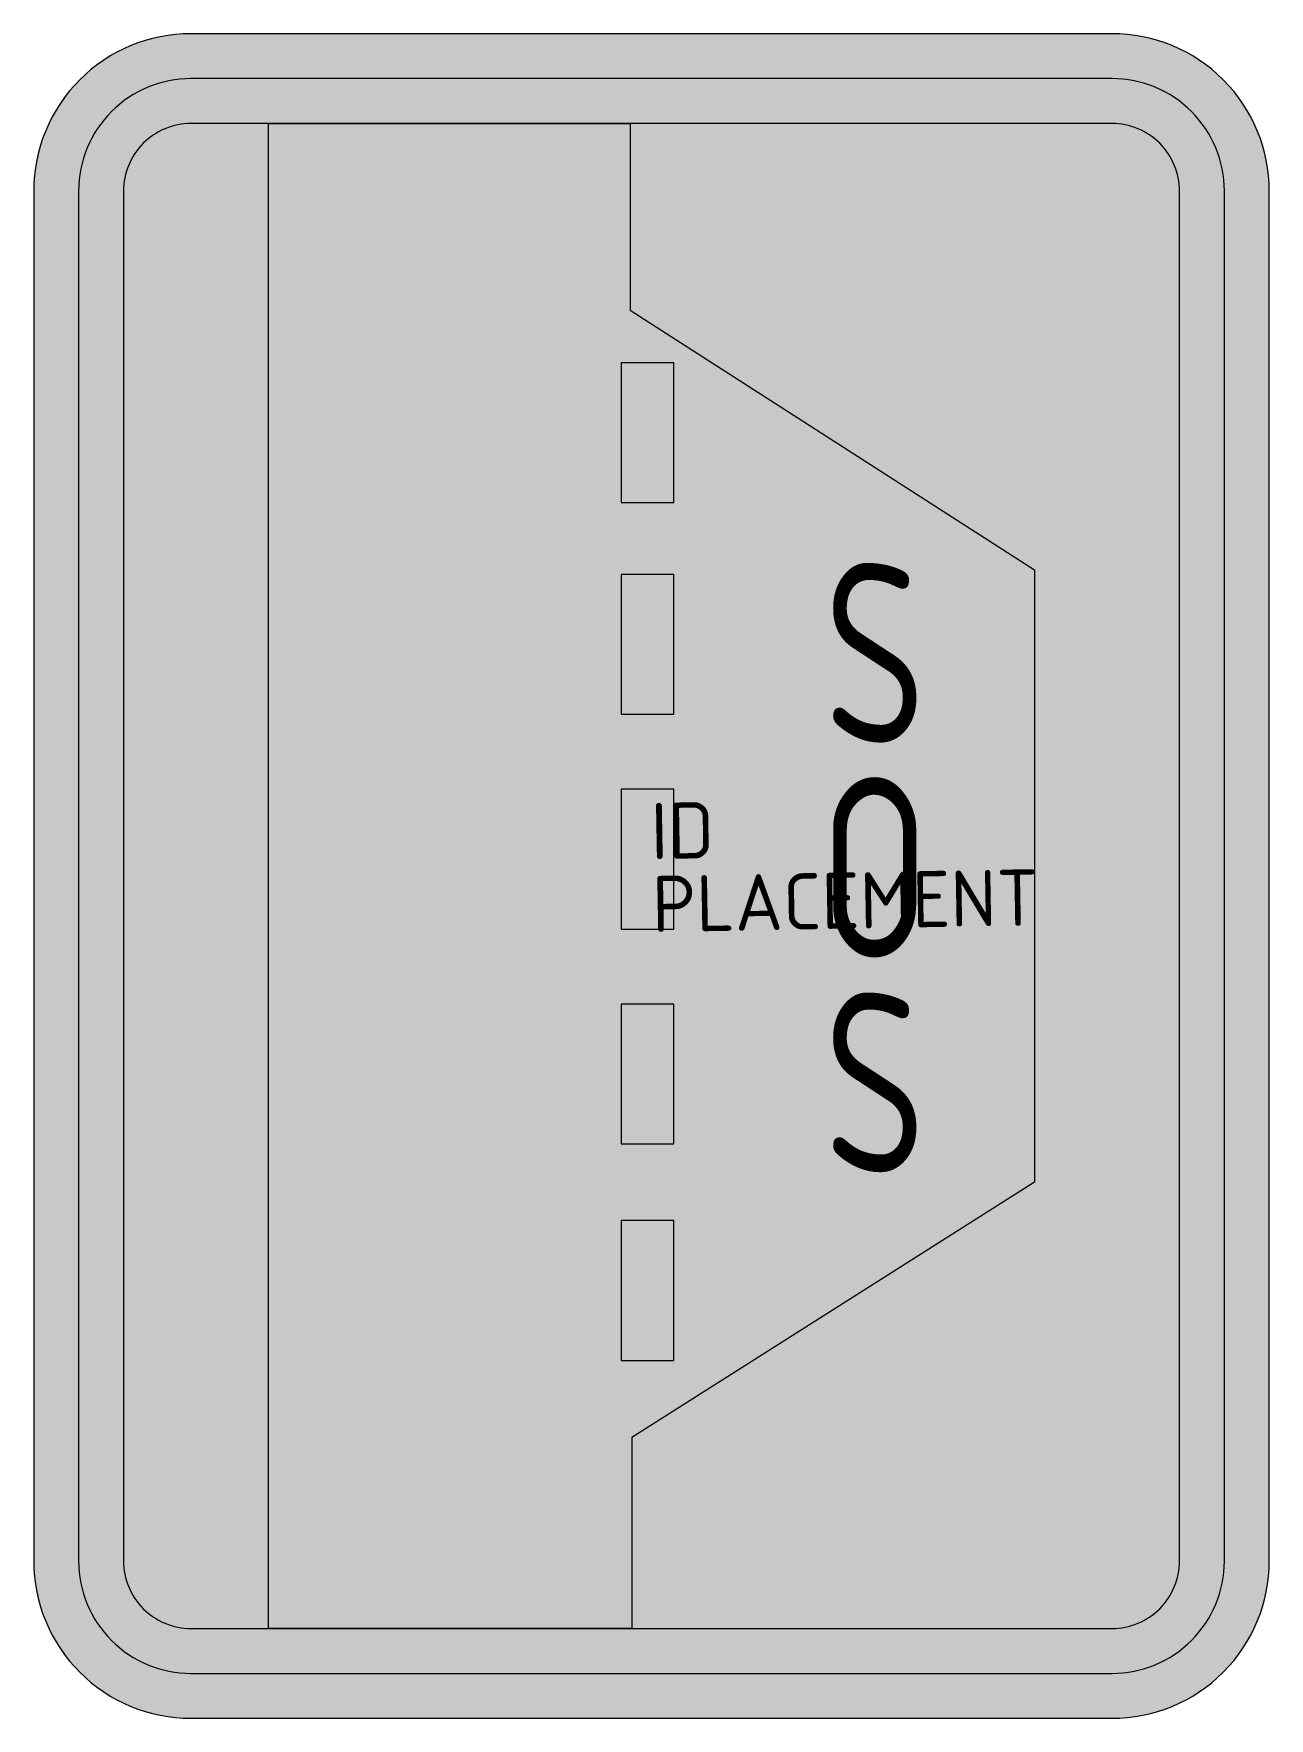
# Model space of a CAD drawing. Extents: x -2.75 to 2.75, y -3.75 to 3.75.
import ezdxf
from ezdxf.enums import TextEntityAlignment as Align

# ---------------------------------------------------------------- set-up
doc = ezdxf.new("R2010")
doc.units = 0
doc.styles.add('NLCS-ISO', font='NLCS-ISO.ttf', dxfattribs={"height": 0.25})
doc.styles.add('NLCS-RVV-M200-T25', font='NLCS-RVV.ttf')

msp = doc.modelspace()

# ---------------------------------------------------------------- hatches: boundary and pattern name
at = {"true_color": 0x005b8c}
h = msp.add_hatch(color=146, dxfattribs=at)
h.dxf.hatch_style = 1
h.paths.add_polyline_path([(0, 3.75), (-2.05, 3.75, 0.414214), (-2.75, 3.05), (-2.75, -3.05, 0.414214), (-2.05, -3.75), (0, -3.75), (0, -3.55), (-2.05, -3.55, -0.414214), (-2.55, -3.05), (-2.55, 3.05, -0.414214), (-2.05, 3.55), (0, 3.55)])
h = msp.add_hatch(color=146, dxfattribs=at)
h.dxf.hatch_style = 1
h.paths.add_polyline_path([(2.05, 3.75), (0, 3.75), (0, 3.55), (2.05, 3.55, -0.414214), (2.55, 3.05), (2.55, -3.05, -0.414214), (2.05, -3.55), (0, -3.55), (0, -3.75), (2.05, -3.75, 0.414214), (2.75, -3.05), (2.75, 3.05, 0.414214)])
at = {"true_color": 0xf1f0ea}
h = msp.add_hatch(color=7, dxfattribs=at)
h.dxf.hatch_style = 1
h.paths.add_polyline_path([(0, 3.55), (-2.05, 3.55, 0.414214), (-2.55, 3.05), (-2.55, -3.05, 0.414214), (-2.05, -3.55), (0, -3.55), (0, -3.35), (-2.05, -3.35, -0.414214), (-2.35, -3.05), (-2.35, 3.05, -0.414214), (-2.05, 3.35), (0, 3.35)])
h = msp.add_hatch(color=7, dxfattribs=at)
h.dxf.hatch_style = 1
h.paths.add_polyline_path([(2.05, 3.55), (0, 3.55), (0, 3.35), (2.05, 3.35, -0.414214), (2.35, 3.05), (2.35, -3.05, -0.414214), (2.05, -3.35), (0, -3.35), (0, -3.55), (2.05, -3.55, 0.414214), (2.55, -3.05), (2.55, 3.05, 0.414214)])
at = {"true_color": 0x005b8c}
h = msp.add_hatch(color=146, dxfattribs=at)
h.dxf.hatch_style = 1
h.paths.add_polyline_path([(-1.7045, 3.35), (-2.05, 3.35, 0.414214), (-2.35, 3.05), (-2.35, -3.05, 0.414214), (-2.05, -3.35), (-1.7045, -3.35)])
at = {"true_color": 0xf1f0ea}
h = msp.add_hatch(color=7, dxfattribs=at)
h.dxf.hatch_style = 1
h.paths.add_polyline_path([(1.7045, 1.3625), (-0.0954, 2.5192), (-0.0954, 3.35), (-1.7045, 3.35), (-1.7045, -3.35), (-0.0879, -3.35), (-0.0879, -2.4995), (1.7045, -1.3625)])
h.paths.add_polyline_path([(-0.1345, 1.3422), (0.0989, 1.3422), (0.0989, 0.7202), (-0.1345, 0.7202)], flags=16)
h.paths.add_polyline_path([(-0.1345, 0.3859), (0.0989, 0.3859), (0.0989, -0.236), (-0.1345, -0.236)], flags=16)
h.paths.add_polyline_path([(-0.1345, 1.6624), (-0.1345, 2.2844), (0.0989, 2.2844), (0.0989, 1.6624)], flags=16)
h.paths.add_polyline_path([(-0.1345, -0.5703), (0.0989, -0.5703), (0.0989, -1.1923), (-0.1345, -1.1923)], flags=16)
h.paths.add_polyline_path([(-0.1345, -1.5344), (0.0989, -1.5344), (0.0989, -2.1564), (-0.1345, -2.1564)], flags=16)
at = {"true_color": 0x005b8c}
h = msp.add_hatch(color=146, dxfattribs=at)
h.dxf.hatch_style = 1
h.paths.add_polyline_path([(2.35, 3.05, 0.414214), (2.05, 3.35), (-0.0954, 3.35), (-0.0954, 2.5192), (1.7045, 1.3625), (1.7045, -1.3625), (-0.0879, -2.4995), (-0.0879, -3.35), (2.05, -3.35, 0.414214), (2.35, -3.05)])
at = {"true_color": 0x2a292a}
h = msp.add_hatch(color=250, dxfattribs=at)
h.dxf.hatch_style = 1
h.paths.add_polyline_path([(0.0989, 2.2844), (-0.1345, 2.2844), (-0.1345, 1.6624), (0.0989, 1.6624)])
h = msp.add_hatch(color=250, dxfattribs=at)
h.dxf.hatch_style = 1
h.paths.add_polyline_path([(0.0989, 1.3422), (-0.1345, 1.3422), (-0.1345, 0.7202), (0.0989, 0.7202)])
h = msp.add_hatch(color=250, dxfattribs=at)
h.dxf.hatch_style = 1
h.paths.add_polyline_path([(0.0989, 0.3859), (-0.1345, 0.3859), (-0.1345, -0.236), (0.0989, -0.236)])
h = msp.add_hatch(color=250, dxfattribs=at)
h.dxf.hatch_style = 1
h.paths.add_polyline_path([(0.0989, -0.5703), (-0.1345, -0.5703), (-0.1345, -1.1923), (0.0989, -1.1923)])
h = msp.add_hatch(color=250, dxfattribs=at)
h.dxf.hatch_style = 1
h.paths.add_polyline_path([(0.0989, -1.5344), (-0.1345, -1.5344), (-0.1345, -2.1564), (0.0989, -2.1564)])

# ---------------------------------------------------------------- linework, layer by layer
at = {"color": 146, "lineweight": 0, "true_color": 0x005b8c}
msp.add_lwpolyline([(-2.05, -3.75), (2.05, -3.75, 0.414214), (2.75, -3.05), (2.75, 3.05, 0.414214), (2.05, 3.75), (-2.05, 3.75, 0.414214), (-2.75, 3.05), (-2.75, -3.05, 0.414214)], format="xyb", close=True, dxfattribs=at)
at = {"color": 7, "lineweight": 0, "true_color": 0xf1f0ea}
for points in [[(-2.05, -3.55), (2.05, -3.55, 0.414214), (2.55, -3.05), (2.55, 3.05, 0.414214), (2.05, 3.55), (-2.05, 3.55, 0.414214), (-2.55, 3.05), (-2.55, -3.05, 0.414214)], [(-2.05, -3.35), (2.05, -3.35, 0.414214), (2.35, -3.05), (2.35, 3.05, 0.414214), (2.05, 3.35), (-2.05, 3.35, 0.414214), (-2.35, 3.05), (-2.35, -3.05, 0.414214)]]:
    msp.add_lwpolyline(points, format="xyb", close=True, dxfattribs=at)
msp.add_lwpolyline([(-0.0954, 3.35), (-0.0954, 2.5192), (1.7045, 1.3625), (1.7045, -1.3625), (-0.0879, -2.4995), (-0.0879, -3.35), (-1.7045, -3.35), (-1.7045, 3.35)], close=True, dxfattribs=at)
at = {"color": 250, "lineweight": 0, "true_color": 0x2a292a}
for points in [[(-0.1345, 1.6624), (0.0989, 1.6624), (0.0989, 2.2844), (-0.1345, 2.2844)], [(-0.1345, 0.7202), (0.0989, 0.7202), (0.0989, 1.3422), (-0.1345, 1.3422)], [(-0.1345, -0.236), (0.0989, -0.236), (0.0989, 0.3859), (-0.1345, 0.3859)], [(-0.1345, -1.1923), (0.0989, -1.1923), (0.0989, -0.5703), (-0.1345, -0.5703)], [(-0.1345, -2.1564), (0.0989, -2.1564), (0.0989, -1.5344), (-0.1345, -1.5344)]]:
    msp.add_lwpolyline(points, close=True, dxfattribs=at)

# ---------------------------------------------------------------- texts
at = {"color": 250, "true_color": 0x2a292a, "style": 'NLCS-RVV-M200-T25', "width": 0.75}
for s, p in [('S', (0.9938, 0.9938)), ('O', (0.9938, 0.0375)), ('S', (0.9938, -0.9188))]:
    msp.add_text(s, height=0.8, dxfattribs=at).set_placement(p, align=Align.MIDDLE_CENTER)
at = {"style": 'NLCS-ISO'}
msp.add_attdef('ID', text='', height=0.25, rotation=1, dxfattribs=at).set_placement((0, 0), align=Align.BOTTOM_LEFT)
msp.add_attdef('PLACEMENT', text='', height=0.25, rotation=1, dxfattribs=at).set_placement((0, 0), align=Align.TOP_LEFT)

doc.saveas('drawing.dxf')
